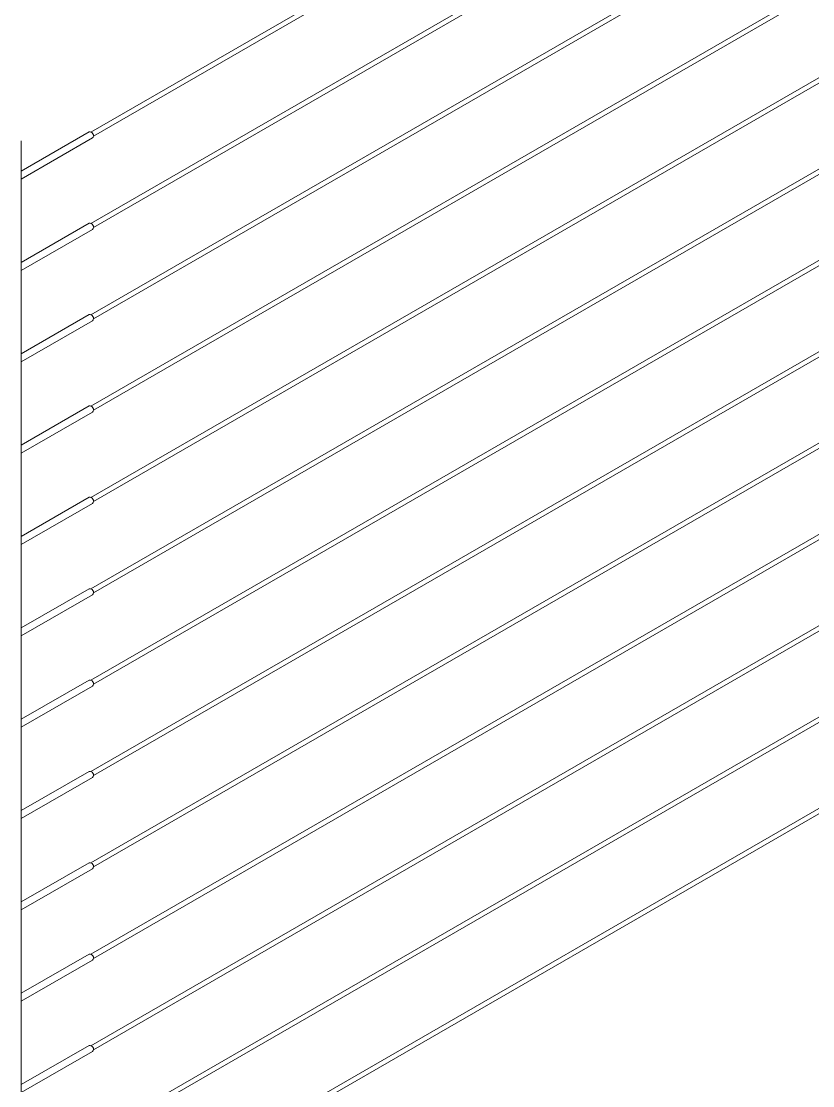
# Model space of a CAD drawing. Header units: inches. Extents: x 0.03 to 2.74, y 0.01 to 1.91.
# Drawn here: x 0.1435 to 0.2795, y 0.9391 to 1.1221 of the extents above; entities that cross this region are included whole.
import ezdxf

# ---------------------------------------------------------------- set-up
doc = ezdxf.new("R2010")
doc.units = ezdxf.units.IN
doc.header["$MEASUREMENT"] = 0

msp = doc.modelspace()

# ---------------------------------------------------------------- linework, layer by layer
at = {"color": 7, "linetype": 'Continuous', "lineweight": 15}
for p, q in [((0.4186, 1.25498), (0.15543, 1.10306)), ((0.15584, 1.10237), (0.419, 1.25429)), ((0.4186, 1.23928), (0.15543, 1.08736)), ((0.15584, 1.08667), (0.419, 1.23859)), ((0.4186, 1.22358), (0.15543, 1.07166)), ((0.15584, 1.07096), (0.419, 1.22288)), ((0.4186, 1.20787), (0.15543, 1.05595)), ((0.15584, 1.05526), (0.419, 1.20718)), ((0.4186, 1.19217), (0.15543, 1.04025)), ((0.15584, 1.03956), (0.419, 1.19148)), ((0.4186, 1.17647), (0.15543, 1.02455)), ((0.15584, 1.02385), (0.419, 1.17578)), ((0.4186, 1.16077), (0.15543, 1.00885)), ((0.15584, 1.00815), (0.419, 1.16007)), ((0.4186, 1.14506), (0.15543, 0.99314)), ((0.15584, 0.99245), (0.419, 1.14437)), ((0.4186, 1.12936), (0.15543, 0.97744)), ((0.15584, 0.97675), (0.419, 1.12867)), ((0.4186, 1.11366), (0.15543, 0.96174)), ((0.15584, 0.96104), (0.419, 1.11296)), ((0.15511, 1.10311), (0.14345, 1.09638)), ((0.14345, 1.09499), (0.15571, 1.10207)), ((0.14345, 0.88699), (0.14345, 1.10159)), ((0.4186, 1.09796), (0.15543, 0.94603)), ((0.15584, 0.94534), (0.419, 1.09726)), ((0.15511, 1.0874), (0.14345, 1.08067)), ((0.14345, 1.07929), (0.15571, 1.08636)), ((0.41681, 1.08122), (0.15722, 0.93136)), ((0.15762, 0.93067), (0.41721, 1.08053)), ((0.15511, 1.0717), (0.14345, 1.06497)), ((0.14345, 1.06358), (0.15571, 1.07066)), ((0.41681, 1.06552), (0.15722, 0.91566)), ((0.15762, 0.91497), (0.41721, 1.06483)), ((0.15511, 1.056), (0.14345, 1.04927)), ((0.14345, 1.04788), (0.15571, 1.05496)), ((0.15511, 1.0403), (0.14345, 1.03357)), ((0.14345, 1.03218), (0.15571, 1.03925)), ((0.15511, 1.02459), (0.14345, 1.01786)), ((0.14345, 1.01648), (0.15571, 1.02355)), ((0.15511, 1.00889), (0.14345, 1.00216)), ((0.14345, 1.00077), (0.15571, 1.00785)), ((0.15511, 0.99319), (0.14345, 0.98646)), ((0.14345, 0.98507), (0.15571, 0.99215)), ((0.15511, 0.97748), (0.14345, 0.97076)), ((0.14345, 0.96937), (0.15571, 0.97644)), ((0.15511, 0.96178), (0.14345, 0.95505)), ((0.14345, 0.95366), (0.15571, 0.96074)), ((0.15511, 0.94608), (0.14345, 0.93935)), ((0.14345, 0.93796), (0.15571, 0.94504))]:
    msp.add_line(p, q, dxfattribs=at)
for centre in [(0.15521, 1.10247), (0.15521, 1.08676), (0.15521, 1.07106), (0.15521, 1.05536), (0.15521, 1.03966), (0.15521, 1.02395), (0.15521, 1.00825), (0.15521, 0.99255), (0.15521, 0.97685), (0.15521, 0.96114), (0.15521, 0.94544)]:
    msp.add_arc(centre, 0.000646, 321.5444, 98.4502, dxfattribs=at)

doc.saveas('drawing.dxf')
